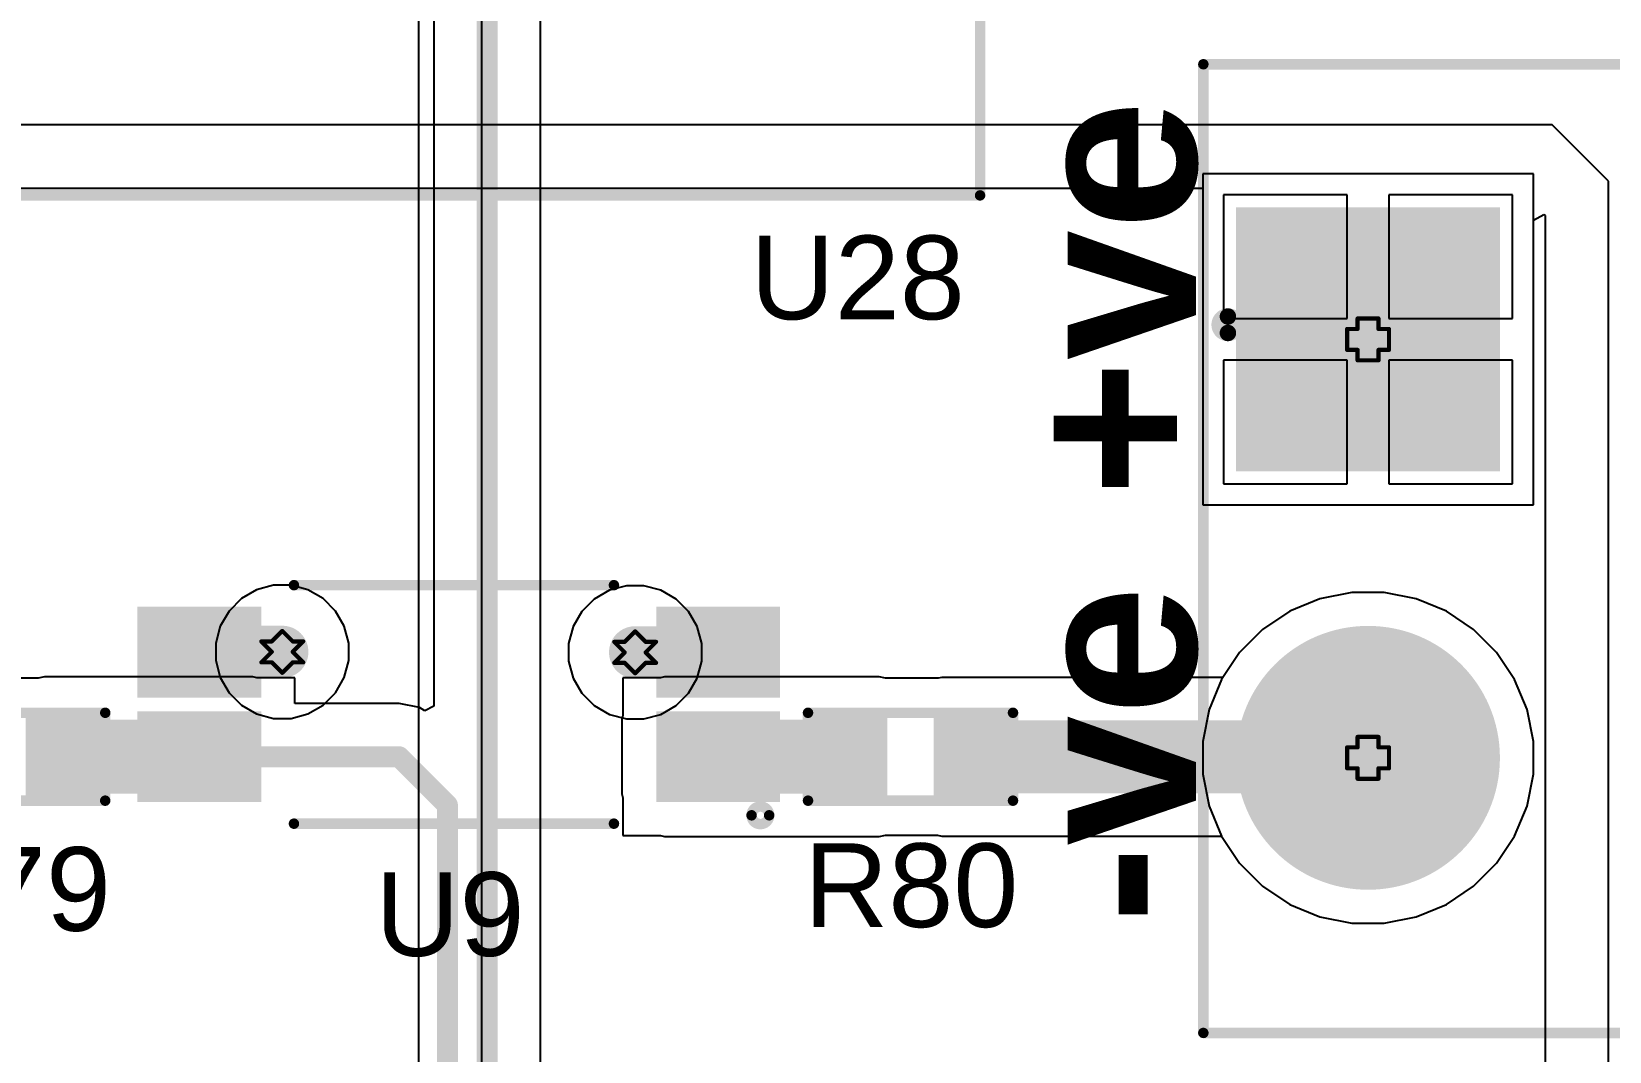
# Model space of a CAD drawing. Header units: inches. Extents: x -3 to 5437, y -3 to 5435.
# Drawn here: x 173.81 to 192.97, y 72.39 to 84.77 of the extents above; entities that cross this region are included whole.
import ezdxf

# ---------------------------------------------------------------- set-up
doc = ezdxf.new("R2010")
doc.units = ezdxf.units.IN
for name, color, linetype in [('Bottom Layer', 5, 'Continuous'), ('Bottom Solder', 6, 'Continuous'), ('Drill Drawing', 1, 'Continuous'), ('GND', 16, 'Continuous'), ('Multi-Layer', 9, 'Continuous'), ('Pad Holes', 156, 'Continuous'), ('PWR', 76, 'Continuous'), ('Top Layer', 1, 'Continuous'), ('Top Overlay', 2, 'Continuous'), ('Top Paste', 8, 'Continuous'), ('Top Solder', 216, 'Continuous'), ('Via Holes', 16, 'Continuous')]:
    doc.layers.add(name, color=color, linetype=linetype)
doc.styles.add('Arial', font='', dxfattribs={"height": 0.2})
doc.styles.add('Arial_Bold', font='', dxfattribs={"height": 0.2})
doc.styles.get('Arial').set_extended_font_data('Arial')
doc.styles.get('Arial_Bold').set_extended_font_data('Arial', bold=True)

# ---------------------------------------------------------------- blocks, each defined once
blk = doc.blocks.new('HC_12_M______SMD_10')
at = {"layer": 'Top Overlay'}
for points in [[(13.62680028, -6.2738, 0.127, 0.127, 0), (13.62680028, 8.12619914, 0.127, 0.127, 0)], [(-14.1732, -6.2738, 0.127, 0.127, 0), (13.62680028, -6.2738, 0.127, 0.127, 0)]]:
    blk.add_lwpolyline(points, format="xyseb", dxfattribs=at)
blk.add_lwpolyline([(13.59505028, -6.2738, 0.0635, 0.0635, 1), (13.65855028, -6.2738, 0.0635, 0.0635, 1)], format="xyseb", close=True, dxfattribs=at)
blk.add_lwpolyline([(13.59505028, -6.2738, 0.0635, 0.0635, 1), (13.65855028, -6.2738, 0.0635, 0.0635, 1)], format="xyseb", close=True, dxfattribs=at)
blk = doc.blocks.new('TBP01R1_508_02BE_339')
at = {"layer": 'Bottom Layer'}
blk.add_hatch(color=5, dxfattribs=at).paths.add_polyline_path([(-4.03999954, 1.49999954), (-1.04000046, 1.49999954), (-1.04000046, -1.49999954), (-4.03999954, -1.49999954)])
h = blk.add_hatch(color=5, dxfattribs=at)
edge = h.paths.add_edge_path()
edge.add_arc((2.54, 0), 1.49999954, 0, 360)
at = {"layer": 'Bottom Solder'}
blk.add_hatch(color=6, dxfattribs=at).paths.add_polyline_path([(-4.14159954, 1.60159954), (-0.93840046, 1.60159954), (-0.93840046, -1.60159954), (-4.14159954, -1.60159954)])
h = blk.add_hatch(color=6, dxfattribs=at)
edge = h.paths.add_edge_path()
edge.add_arc((2.54, 0), 1.60159954, 0, 360)
at = {"layer": 'GND'}
blk.add_hatch(color=16, dxfattribs=at).paths.add_polyline_path([(-4.03999954, 1.49999954), (-1.04000046, 1.49999954), (-1.04000046, -1.49999954), (-4.03999954, -1.49999954)])
h = blk.add_hatch(color=16, dxfattribs=at)
edge = h.paths.add_edge_path()
edge.add_arc((2.54, 0), 1.49999954, 0, 360)
at = {"layer": 'Multi-Layer'}
blk.add_hatch(color=9, dxfattribs=at).paths.add_polyline_path([(-4.03999954, 1.49999954), (-1.04000046, 1.49999954), (-1.04000046, -1.49999954), (-4.03999954, -1.49999954)])
h = blk.add_hatch(color=9, dxfattribs=at)
edge = h.paths.add_edge_path()
edge.add_arc((2.54, 0), 1.49999954, 0, 360)
at = {"layer": 'Pad Holes'}
h = blk.add_hatch(color=7, dxfattribs=at)
edge = h.paths.add_edge_path()
edge.add_arc((-2.54, 0), 0.8499983, 0, 360)
h = blk.add_hatch(color=7, dxfattribs=at)
edge = h.paths.add_edge_path()
edge.add_arc((2.54, 0), 0.8499983, 0, 360)
at = {"layer": 'PWR'}
blk.add_hatch(color=76, dxfattribs=at).paths.add_polyline_path([(-4.03999954, 1.49999954), (-1.04000046, 1.49999954), (-1.04000046, -1.49999954), (-4.03999954, -1.49999954)])
h = blk.add_hatch(color=76, dxfattribs=at)
edge = h.paths.add_edge_path()
edge.add_arc((2.54, 0), 1.49999954, 0, 360)
at = {"layer": 'Top Layer'}
blk.add_hatch(color=1, dxfattribs=at).paths.add_polyline_path([(-4.03999954, 1.49999954), (-1.04000046, 1.49999954), (-1.04000046, -1.49999954), (-4.03999954, -1.49999954)])
h = blk.add_hatch(color=1, dxfattribs=at)
edge = h.paths.add_edge_path()
edge.add_arc((2.54, 0), 1.49999954, 0, 360)
at = {"layer": 'Top Solder'}
blk.add_hatch(color=216, dxfattribs=at).paths.add_polyline_path([(-4.14159954, 1.60159954), (-0.93840046, 1.60159954), (-0.93840046, -1.60159954), (-4.14159954, -1.60159954)])
h = blk.add_hatch(color=216, dxfattribs=at)
edge = h.paths.add_edge_path()
edge.add_arc((2.54, 0), 1.60159954, 0, 360)
at = {"layer": 'Top Overlay'}
for points in [[(5.88000094, 10.00000032, 0.127, 0.127, 0), (-5.88000094, 10.00000032, 0.127, 0.127, 0)], [(-5.88000094, -2.00000108, 0.127, 0.127, 0), (-5.88000094, 10.00000032, 0.127, 0.127, 0)], [(5.88000094, -2.00000108, 0.127, 0.127, 0), (5.88000094, 10.00000032, 0.127, 0.127, 0)], [(-3.2004, 8.128, 0.254, 0.254, 0), (-3.682999999999999, 8.6106, 0.254, 0.254, 0)], [(-2.3876, 8.128, 0.254, 0.254, 0), (-1.905, 8.6106, 0.254, 0.254, 0)], [(1.8796, 8.128, 0.254, 0.254, 0), (1.397, 8.6106, 0.254, 0.254, 0)], [(1.8796, 8.128, 0.254, 0.254, 0), (1.397, 8.6106, 0.254, 0.254, 0)], [(2.6924, 8.128, 0.254, 0.254, 0), (3.175, 8.6106, 0.254, 0.254, 0)], [(2.6924, 8.128, 0.254, 0.254, 0), (3.175, 8.6106, 0.254, 0.254, 0)], [(-2.3876, 8.128, 0.254, 0.254, 0), (-3.2004, 8.128, 0.254, 0.254, 0)], [(2.6924, 8.128, 0.254, 0.254, 0), (1.8796, 8.128, 0.254, 0.254, 0)], [(2.6924, 8.128, 0.254, 0.254, 0), (1.8796, 8.128, 0.254, 0.254, 0)], [(5.88000094, -2.00000108, 0.127, 0.127, 0), (-5.88000094, -2.00000108, 0.127, 0.127, 0)]]:
    blk.add_lwpolyline(points, format="xyseb", dxfattribs=at)
for points in [[(-5.91175094, 10.00000032, 0.0635, 0.0635, 1), (-5.84825094, 10.00000032, 0.0635, 0.0635, 1)], [(-5.91175094, 10.00000032, 0.0635, 0.0635, 1), (-5.84825094, 10.00000032, 0.0635, 0.0635, 1)], [(5.84825094, 10.00000032, 0.0635, 0.0635, 1), (5.91175094, 10.00000032, 0.0635, 0.0635, 1)], [(5.84825094, 10.00000032, 0.0635, 0.0635, 1), (5.91175094, 10.00000032, 0.0635, 0.0635, 1)], [(-3.7465, 8.6106, 0.127, 0.127, 1), (-3.619499999999999, 8.6106, 0.127, 0.127, 1)], [(-1.9685, 8.6106, 0.127, 0.127, 1), (-1.8415, 8.6106, 0.127, 0.127, 1)], [(1.3335, 8.6106, 0.127, 0.127, 1), (1.4605, 8.6106, 0.127, 0.127, 1)], [(1.3335, 8.6106, 0.127, 0.127, 1), (1.4605, 8.6106, 0.127, 0.127, 1)], [(3.1115, 8.6106, 0.127, 0.127, 1), (3.2385, 8.6106, 0.127, 0.127, 1)], [(3.1115, 8.6106, 0.127, 0.127, 1), (3.2385, 8.6106, 0.127, 0.127, 1)], [(-3.2639, 8.128, 0.127, 0.127, 1), (-3.1369, 8.128, 0.127, 0.127, 1)], [(-3.2639, 8.128, 0.127, 0.127, 1), (-3.1369, 8.128, 0.127, 0.127, 1)], [(-2.4511, 8.128, 0.127, 0.127, 1), (-2.3241, 8.128, 0.127, 0.127, 1)], [(-2.4511, 8.128, 0.127, 0.127, 1), (-2.3241, 8.128, 0.127, 0.127, 1)], [(1.8161, 8.128, 0.127, 0.127, 1), (1.9431, 8.128, 0.127, 0.127, 1)], [(1.8161, 8.128, 0.127, 0.127, 1), (1.9431, 8.128, 0.127, 0.127, 1)], [(1.8161, 8.128, 0.127, 0.127, 1), (1.9431, 8.128, 0.127, 0.127, 1)], [(1.8161, 8.128, 0.127, 0.127, 1), (1.9431, 8.128, 0.127, 0.127, 1)], [(2.6289, 8.128, 0.127, 0.127, 1), (2.7559, 8.128, 0.127, 0.127, 1)], [(2.6289, 8.128, 0.127, 0.127, 1), (2.7559, 8.128, 0.127, 0.127, 1)], [(2.6289, 8.128, 0.127, 0.127, 1), (2.7559, 8.128, 0.127, 0.127, 1)], [(2.6289, 8.128, 0.127, 0.127, 1), (2.7559, 8.128, 0.127, 0.127, 1)], [(-2.6178002, -1.7018, 0.1999996, 0.1999996, 1), (-2.8177998, -1.7018, 0.1999996, 0.1999996, 1)], [(-2.8677997, -1.7018, 0.0999998, 0.0999998, 1), (-2.7677999, -1.7018, 0.0999998, 0.0999998, 1)], [(-2.6678001, -1.7018, 0.0999998, 0.0999998, 1), (-2.5678003, -1.7018, 0.0999998, 0.0999998, 1)], [(-5.91175094, -2.00000108, 0.0635, 0.0635, 1), (-5.84825094, -2.00000108, 0.0635, 0.0635, 1)], [(-5.91175094, -2.00000108, 0.0635, 0.0635, 1), (-5.84825094, -2.00000108, 0.0635, 0.0635, 1)], [(5.84825094, -2.00000108, 0.0635, 0.0635, 1), (5.91175094, -2.00000108, 0.0635, 0.0635, 1)], [(5.84825094, -2.00000108, 0.0635, 0.0635, 1), (5.91175094, -2.00000108, 0.0635, 0.0635, 1)]]:
    blk.add_lwpolyline(points, format="xyseb", close=True, dxfattribs=at)
blk = doc.blocks.new('PS2801C_1_F3_A_358')
at = {"layer": 'Top Layer'}
for points in [[(-3.79999875, 1.0849991), (-2.49999881, 1.0849991), (-2.49999881, 0.1850009), (-3.79999875, 0.1850009)], [(2.50000135, 1.0849991), (3.80000129, 1.0849991), (3.80000129, 0.1850009), (2.50000135, 0.1850009)], [(-3.79999875, -0.1850009), (-2.49999881, -0.1850009), (-2.49999881, -1.0849991), (-3.79999875, -1.0849991)], [(2.50000135, -0.1850009), (3.80000129, -0.1850009), (3.80000129, -1.0849991), (2.50000135, -1.0849991)]]:
    blk.add_hatch(color=1, dxfattribs=at).paths.add_polyline_path(points)
at = {"layer": 'Top Paste'}
for points in [[(-3.79999875, 1.0849991), (-2.49999881, 1.0849991), (-2.49999881, 0.1850009), (-3.79999875, 0.1850009)], [(2.50000135, 1.0849991), (3.80000129, 1.0849991), (3.80000129, 0.1850009), (2.50000135, 0.1850009)], [(-3.79999875, -0.1850009), (-2.49999881, -0.1850009), (-2.49999881, -1.0849991), (-3.79999875, -1.0849991)], [(2.50000135, -0.1850009), (3.80000129, -0.1850009), (3.80000129, -1.0849991), (2.50000135, -1.0849991)]]:
    blk.add_hatch(color=8, dxfattribs=at).paths.add_polyline_path(points)
at = {"layer": 'Top Solder'}
for points in [[(-3.90159875, 1.1865991), (-2.39839881, 1.1865991), (-2.39839881, 0.0834009), (-3.90159875, 0.0834009)], [(2.39840135, 1.1865991), (3.90160129, 1.1865991), (3.90160129, 0.0834009), (2.39840135, 0.0834009)], [(-3.90159875, -0.0834009), (-2.39839881, -0.0834009), (-2.39839881, -1.1865991), (-3.90159875, -1.1865991)], [(2.39840135, -0.0834009), (3.90160129, -0.0834009), (3.90160129, -1.1865991), (2.39840135, -1.1865991)]]:
    blk.add_hatch(color=216, dxfattribs=at).paths.add_polyline_path(points)
at = {"layer": 'Top Overlay'}
for points in [[(-3.556398779999999, 1.3462, 0.127, 0.127, 1), (-3.77001278, 1.3462, 0.127, 0.127, 1)], [(-3.80176278, 1.3462, 0.0635, 0.0635, 1), (-3.738262779999999, 1.3462, 0.0635, 0.0635, 1)], [(-3.58814878, 1.3462, 0.0635, 0.0635, 1), (-3.52464878, 1.3462, 0.0635, 0.0635, 1)], [(-1.91695578, 1.4478, 0.0635, 0.0635, 1), (-1.85345578, 1.4478, 0.0635, 0.0635, 1)], [(1.96924422, 1.4478, 0.0635, 0.0635, 1), (2.03274422, 1.4478, 0.0635, 0.0635, 1)], [(-1.91695578, -1.4478, 0.0635, 0.0635, 1), (-1.85345578, -1.4478, 0.0635, 0.0635, 1)], [(1.96924422, -1.4478, 0.0635, 0.0635, 1), (2.03274422, -1.4478, 0.0635, 0.0635, 1)]]:
    blk.add_lwpolyline(points, format="xyseb", close=True, dxfattribs=at)
for points in [[(2.00099422, 1.4478, 0.127, 0.127, 0), (-1.88520578, 1.4478, 0.127, 0.127, 0)], [(2.00099422, -1.4478, 0.127, 0.127, 0), (-1.88520578, -1.4478, 0.127, 0.127, 0)]]:
    blk.add_lwpolyline(points, format="xyseb", dxfattribs=at)
blk = doc.blocks.new('RES_0603_387')
at = {"layer": 'Top Layer'}
for points in [[(-0.3809999999999999, 0.4445), (-0.3810000000000001, -0.4445), (-1.143, -0.4445), (-1.143, 0.4445)], [(1.143, 0.4445), (1.143, -0.4445), (0.3809999999999999, -0.4445), (0.3810000000000001, 0.4445)]]:
    blk.add_hatch(color=1, dxfattribs=at).paths.add_polyline_path(points)
at = {"layer": 'Top Paste'}
for points in [[(-0.3809999999999999, 0.4445), (-0.3810000000000001, -0.4445), (-1.143, -0.4445), (-1.143, 0.4445)], [(1.143, 0.4445), (1.143, -0.4445), (0.3809999999999999, -0.4445), (0.3810000000000001, 0.4445)]]:
    blk.add_hatch(color=8, dxfattribs=at).paths.add_polyline_path(points)
at = {"layer": 'Top Solder'}
for points in [[(-0.2793999999999999, 0.5460999999999999), (-0.2794, -0.5461), (-1.2446, -0.5460999999999999), (-1.2446, 0.5461)], [(1.2446, 0.5460999999999999), (1.2446, -0.5461), (0.2793999999999999, -0.5460999999999999), (0.2794, 0.5461)]]:
    blk.add_hatch(color=216, dxfattribs=at).paths.add_polyline_path(points)
at = {"layer": 'Top Overlay'}
for points in [[(-1.2446, -0.5334, 0.127, 0.127, 0), (-1.2446, 0.5334, 0.127, 0.127, 0)], [(-1.2446, 0.5334, 0.127, 0.127, 0), (1.2446, 0.5334, 0.127, 0.127, 0)], [(1.2446, -0.5334, 0.127, 0.127, 0), (1.2446, 0.5334, 0.127, 0.127, 0)], [(-1.2446, -0.5334, 0.127, 0.127, 0), (1.2446, -0.5334, 0.127, 0.127, 0)]]:
    blk.add_lwpolyline(points, format="xyseb", dxfattribs=at)
for points in [[(-1.27635, 0.5334, 0.0635, 0.0635, 1), (-1.21285, 0.5334, 0.0635, 0.0635, 1)], [(-1.27635, 0.5334, 0.0635, 0.0635, 1), (-1.21285, 0.5334, 0.0635, 0.0635, 1)], [(1.21285, 0.5334, 0.0635, 0.0635, 1), (1.27635, 0.5334, 0.0635, 0.0635, 1)], [(1.21285, 0.5334, 0.0635, 0.0635, 1), (1.27635, 0.5334, 0.0635, 0.0635, 1)], [(-1.27635, -0.5334, 0.0635, 0.0635, 1), (-1.21285, -0.5334, 0.0635, 0.0635, 1)], [(-1.27635, -0.5334, 0.0635, 0.0635, 1), (-1.21285, -0.5334, 0.0635, 0.0635, 1)], [(1.21285, -0.5334, 0.0635, 0.0635, 1), (1.27635, -0.5334, 0.0635, 0.0635, 1)], [(1.21285, -0.5334, 0.0635, 0.0635, 1), (1.27635, -0.5334, 0.0635, 0.0635, 1)]]:
    blk.add_lwpolyline(points, format="xyseb", close=True, dxfattribs=at)
blk = doc.blocks.new('RES_0603_388')
at = {"layer": 'Top Layer'}
for points in [[(-0.3809999999999999, 0.4445), (-0.3809999999999999, -0.4445), (-1.143, -0.4445), (-1.143, 0.4445)], [(1.143, 0.4445), (1.143, -0.4445), (0.3809999999999999, -0.4445), (0.3809999999999999, 0.4445)]]:
    blk.add_hatch(color=1, dxfattribs=at).paths.add_polyline_path(points)
at = {"layer": 'Top Paste'}
for points in [[(-0.3809999999999999, 0.4445), (-0.3809999999999999, -0.4445), (-1.143, -0.4445), (-1.143, 0.4445)], [(1.143, 0.4445), (1.143, -0.4445), (0.3809999999999999, -0.4445), (0.3809999999999999, 0.4445)]]:
    blk.add_hatch(color=8, dxfattribs=at).paths.add_polyline_path(points)
at = {"layer": 'Top Solder'}
for points in [[(-0.2794, 0.5460999999999999), (-0.2794, -0.5460999999999999), (-1.2446, -0.5460999999999999), (-1.2446, 0.5460999999999999)], [(1.2446, 0.5460999999999999), (1.2446, -0.5460999999999999), (0.2794, -0.5460999999999999), (0.2794, 0.5460999999999999)]]:
    blk.add_hatch(color=216, dxfattribs=at).paths.add_polyline_path(points)
at = {"layer": 'Top Overlay'}
for points in [[(-1.2446, 0.5334, 0.127, 0.127, 0), (-1.2446, -0.5334, 0.127, 0.127, 0)], [(1.2446, 0.5334, 0.127, 0.127, 0), (-1.2446, 0.5334, 0.127, 0.127, 0)], [(1.2446, 0.5334, 0.127, 0.127, 0), (1.2446, -0.5334, 0.127, 0.127, 0)], [(1.2446, -0.5334, 0.127, 0.127, 0), (-1.2446, -0.5334, 0.127, 0.127, 0)]]:
    blk.add_lwpolyline(points, format="xyseb", dxfattribs=at)
for points in [[(-1.27635, 0.5334, 0.0635, 0.0635, 1), (-1.21285, 0.5334, 0.0635, 0.0635, 1)], [(-1.27635, 0.5334, 0.0635, 0.0635, 1), (-1.21285, 0.5334, 0.0635, 0.0635, 1)], [(1.21285, 0.5334, 0.0635, 0.0635, 1), (1.27635, 0.5334, 0.0635, 0.0635, 1)], [(1.21285, 0.5334, 0.0635, 0.0635, 1), (1.27635, 0.5334, 0.0635, 0.0635, 1)], [(-1.27635, -0.5334, 0.0635, 0.0635, 1), (-1.21285, -0.5334, 0.0635, 0.0635, 1)], [(-1.27635, -0.5334, 0.0635, 0.0635, 1), (-1.21285, -0.5334, 0.0635, 0.0635, 1)], [(1.21285, -0.5334, 0.0635, 0.0635, 1), (1.27635, -0.5334, 0.0635, 0.0635, 1)], [(1.21285, -0.5334, 0.0635, 0.0635, 1), (1.27635, -0.5334, 0.0635, 0.0635, 1)]]:
    blk.add_lwpolyline(points, format="xyseb", close=True, dxfattribs=at)

msp = doc.modelspace()

# ---------------------------------------------------------------- hatches: boundary and pattern name
at = {"layer": 'Bottom Layer'}
h = msp.add_hatch(color=5, dxfattribs=at)
edge = h.paths.add_edge_path()
edge.add_arc((176.85683704, 77.24227376), 0.2999994, 0, 360)
h = msp.add_hatch(color=5, dxfattribs=at)
edge = h.paths.add_edge_path()
edge.add_arc((181.14241902, 77.23664511999999), 0.2999994, 0, 360)
at = {"layer": 'Bottom Solder'}
h = msp.add_hatch(color=6, dxfattribs=at)
edge = h.paths.add_edge_path()
edge.add_arc((176.85683704, 77.24227376), 0.1499997, 0, 360)
h = msp.add_hatch(color=6, dxfattribs=at)
edge = h.paths.add_edge_path()
edge.add_arc((181.14241902, 77.23664511999999), 0.1499997, 0, 360)
at = {"layer": 'GND'}
h = msp.add_hatch(color=16, dxfattribs=at)
edge = h.paths.add_edge_path()
edge.add_arc((176.85683704, 77.24227376), 0.2999994, 0, 360)
h = msp.add_hatch(color=16, dxfattribs=at)
edge = h.paths.add_edge_path()
edge.add_arc((181.14241902, 77.23664511999999), 0.2999994, 0, 360)
at = {"layer": 'PWR'}
h = msp.add_hatch(color=76, dxfattribs=at)
edge = h.paths.add_edge_path()
edge.add_arc((176.85683704, 77.24227376), 0.2999994, 0, 360)
h = msp.add_hatch(color=76, dxfattribs=at)
edge = h.paths.add_edge_path()
edge.add_arc((181.14241902, 77.23664511999999), 0.2999994, 0, 360)
at = {"layer": 'Top Layer'}
h = msp.add_hatch(color=1, dxfattribs=at)
edge = h.paths.add_edge_path()
edge.add_arc((176.85683704, 77.24227376), 0.2999994, 0, 360)
h = msp.add_hatch(color=1, dxfattribs=at)
edge = h.paths.add_edge_path()
edge.add_arc((181.14241902, 77.23664511999999), 0.2999994, 0, 360)
for points in [[(173.97042676, 76.41946107999999), (173.97042676, 75.51946287999999), (176.49962668, 75.51946287999999), (176.49962668, 76.41946107999999)], [(181.49962684, 76.41945854), (181.49962684, 75.51946034), (184.10502676, 75.51946034), (184.10502676, 76.41945854)], [(184.8670293, 75.52426093999999), (190.04224882, 75.52426093999999), (190.04224882, 76.41326094), (184.8670293, 76.41326094)]]:
    msp.add_hatch(color=1, dxfattribs=at).paths.add_polyline_path(points)
at = {"layer": 'Top Solder'}
h = msp.add_hatch(color=216, dxfattribs=at)
edge = h.paths.add_edge_path()
edge.add_arc((176.85683704, 77.24227376), 0.1499997, 0, 360)
h = msp.add_hatch(color=216, dxfattribs=at)
edge = h.paths.add_edge_path()
edge.add_arc((181.14241902, 77.23664511999999), 0.1499997, 0, 360)
at = {"layer": 'Via Holes'}
h = msp.add_hatch(color=7, dxfattribs=at)
edge = h.paths.add_edge_path()
edge.add_arc((176.85683704, 77.24227376), 0.1499997, 0, 360)
h = msp.add_hatch(color=7, dxfattribs=at)
edge = h.paths.add_edge_path()
edge.add_arc((181.14241902, 77.23664511999999), 0.1499997, 0, 360)

# ---------------------------------------------------------------- linework, layer by layer
at = {"layer": 'Bottom Layer'}
for p, q in [((192.278, 83.6422), (153.31439746, 83.6422)), ((192.9638, 82.9564), (192.278, 83.6422)), ((153.31439746, 82.87362393999999), (188.03425182, 82.87362393999999)), ((188.03425182, 82.87362393999999), (188.03425182, 79.0280614)), ((192.9638, 22.0218), (192.9638, 82.9564)), ((192.0502509, 82.48379236), (192.1772509, 82.55167639999999)), ((192.0502509, 79.0280614), (192.0502509, 82.48379236)), ((192.1772509, 82.55167639999999), (192.19522394, 82.53966728)), ((192.19522394, 82.53966728), (192.19522394, 22.34015598)), ((188.03425182, 79.0280614), (192.0502509, 79.0280614)), ((189.45654006, 77.88689274), (189.09110772, 77.73552652)), ((189.84448188, 77.96406048), (189.45654006, 77.88689274)), ((190.24002084, 77.96406048), (189.84448188, 77.96406048)), ((190.62796266, 77.88689274), (190.24002084, 77.96406048)), ((190.993395, 77.73552652), (190.62796266, 77.88689274)), ((189.09110772, 77.73552652), (188.76222598, 77.51577587999999)), ((191.32227674, 77.51577587999999), (190.993395, 77.73552652)), ((188.76222598, 77.51577587999999), (188.48253642, 77.23608632)), ((191.6019663, 77.23608632), (191.32227674, 77.51577587999999)), ((188.48253642, 77.23608632), (188.26278578, 76.90720458)), ((191.82171694, 76.90720458), (191.6019663, 77.23608632)), ((188.26278578, 76.90720458), (188.11141956, 76.54177224)), ((191.97308316, 76.54177224), (191.82171694, 76.90720458)), ((188.11141956, 76.54177224), (188.03425182, 76.15383041999999)), ((192.0502509, 76.15383041999999), (191.97308316, 76.54177224)), ((188.03425182, 76.15383041999999), (188.03425182, 75.75829146)), ((192.0502509, 75.75829146), (192.0502509, 76.15383041999999)), ((188.03425182, 75.75829146), (188.11141956, 75.37034963999999)), ((191.97308316, 75.37034963999999), (192.0502509, 75.75829146)), ((188.11141956, 75.37034963999999), (188.26278578, 75.00491729999999)), ((191.82171694, 75.00491729999999), (191.97308316, 75.37034963999999)), ((188.26278578, 75.00491729999999), (188.48253642, 74.67603555999999)), ((191.6019663, 74.67603555999999), (191.82171694, 75.00491729999999)), ((188.48253642, 74.67603555999999), (188.76222598, 74.396346)), ((191.32227674, 74.396346), (191.6019663, 74.67603555999999)), ((188.76222598, 74.396346), (189.09110772, 74.17659536)), ((190.993395, 74.17659536), (191.32227674, 74.396346)), ((189.09110772, 74.17659536), (189.45654006, 74.02522914)), ((190.62796266, 74.02522914), (190.993395, 74.17659536)), ((189.45654006, 74.02522914), (189.84448188, 73.9480614)), ((190.24002084, 73.9480614), (190.62796266, 74.02522914)), ((189.84448188, 73.9480614), (190.24002084, 73.9480614))]:
    msp.add_line(p, q, dxfattribs=at)
at = {"layer": 'Drill Drawing'}
for points in [[(189.91525136, 81.16306094, 0.0508, 0.0508, 0), (189.91525136, 81.29006093999999, 0.0508, 0.0508, 0)], [(189.91525136, 81.29006093999999, 0.0508, 0.0508, 0), (190.16925136, 81.29006093999999, 0.0508, 0.0508, 0)], [(190.16925136, 81.16306094, 0.0508, 0.0508, 0), (190.16925136, 81.29006093999999, 0.0508, 0.0508, 0)], [(189.78825136, 80.90906094, 0.0508, 0.0508, 0), (189.78825136, 81.16306094, 0.0508, 0.0508, 0)], [(189.78825136, 81.16306094, 0.0508, 0.0508, 0), (189.91525136, 81.16306094, 0.0508, 0.0508, 0)], [(190.16925136, 81.16306094, 0.0508, 0.0508, 0), (190.29625136, 81.16306094, 0.0508, 0.0508, 0)], [(190.29625136, 80.90906094, 0.0508, 0.0508, 0), (190.29625136, 81.16306094, 0.0508, 0.0508, 0)], [(189.78825136, 80.90906094, 0.0508, 0.0508, 0), (189.91525136, 80.90906094, 0.0508, 0.0508, 0)], [(189.91525136, 80.78206094, 0.0508, 0.0508, 0), (189.91525136, 80.90906094, 0.0508, 0.0508, 0)], [(190.16925136, 80.90906094, 0.0508, 0.0508, 0), (190.29625136, 80.90906094, 0.0508, 0.0508, 0)], [(190.16925136, 80.78206094, 0.0508, 0.0508, 0), (190.16925136, 80.90906094, 0.0508, 0.0508, 0)], [(189.91525136, 80.78206094, 0.0508, 0.0508, 0), (190.16925136, 80.78206094, 0.0508, 0.0508, 0)], [(176.72983704, 77.36927376, 0.0508, 0.0508, 0), (176.85683704, 77.49627376, 0.0508, 0.0508, 0)], [(176.85683704, 77.49627376, 0.0508, 0.0508, 0), (176.98383704, 77.36927376, 0.0508, 0.0508, 0)], [(181.01541902, 77.36364512, 0.0508, 0.0508, 0), (181.14241902, 77.49064512, 0.0508, 0.0508, 0)], [(181.14241902, 77.49064512, 0.0508, 0.0508, 0), (181.26941902, 77.36364512, 0.0508, 0.0508, 0)], [(176.60283704, 77.36927376, 0.0508, 0.0508, 0), (176.72983704, 77.24227376, 0.0508, 0.0508, 0)], [(176.60283704, 77.36927376, 0.0508, 0.0508, 0), (176.72983704, 77.36927376, 0.0508, 0.0508, 0)], [(176.60283704, 77.11527376, 0.0508, 0.0508, 0), (176.72983704, 77.24227376, 0.0508, 0.0508, 0)], [(176.98383704, 77.36927376, 0.0508, 0.0508, 0), (177.11083704, 77.36927376, 0.0508, 0.0508, 0)], [(176.98383704, 77.24227376, 0.0508, 0.0508, 0), (177.11083704, 77.36927376, 0.0508, 0.0508, 0)], [(176.98383704, 77.24227376, 0.0508, 0.0508, 0), (177.11083704, 77.11527376, 0.0508, 0.0508, 0)], [(180.88841902, 77.36364512, 0.0508, 0.0508, 0), (181.01541902, 77.23664511999999, 0.0508, 0.0508, 0)], [(180.88841902, 77.36364512, 0.0508, 0.0508, 0), (181.01541902, 77.36364512, 0.0508, 0.0508, 0)], [(180.88841902, 77.10964512, 0.0508, 0.0508, 0), (181.01541902, 77.23664511999999, 0.0508, 0.0508, 0)], [(181.26941902, 77.36364512, 0.0508, 0.0508, 0), (181.39641902, 77.36364512, 0.0508, 0.0508, 0)], [(181.26941902, 77.23664511999999, 0.0508, 0.0508, 0), (181.39641902, 77.36364512, 0.0508, 0.0508, 0)], [(181.26941902, 77.23664511999999, 0.0508, 0.0508, 0), (181.39641902, 77.10964512, 0.0508, 0.0508, 0)], [(176.60283704, 77.11527376, 0.0508, 0.0508, 0), (176.72983704, 77.11527376, 0.0508, 0.0508, 0)], [(176.72983704, 77.11527376, 0.0508, 0.0508, 0), (176.85683704, 76.98827375999998, 0.0508, 0.0508, 0)], [(176.85683704, 76.98827375999998, 0.0508, 0.0508, 0), (176.98383704, 77.11527376, 0.0508, 0.0508, 0)], [(176.98383704, 77.11527376, 0.0508, 0.0508, 0), (177.11083704, 77.11527376, 0.0508, 0.0508, 0)], [(180.88841902, 77.10964512, 0.0508, 0.0508, 0), (181.01541902, 77.10964512, 0.0508, 0.0508, 0)], [(181.01541902, 77.10964512, 0.0508, 0.0508, 0), (181.14241902, 76.98264512, 0.0508, 0.0508, 0)], [(181.14241902, 76.98264512, 0.0508, 0.0508, 0), (181.26941902, 77.10964512, 0.0508, 0.0508, 0)], [(181.26941902, 77.10964512, 0.0508, 0.0508, 0), (181.39641902, 77.10964512, 0.0508, 0.0508, 0)], [(189.78825136, 75.82906093999999, 0.0508, 0.0508, 0), (189.78825136, 76.08306094, 0.0508, 0.0508, 0)], [(189.78825136, 76.08306094, 0.0508, 0.0508, 0), (189.91525136, 76.08306094, 0.0508, 0.0508, 0)], [(189.91525136, 76.08306094, 0.0508, 0.0508, 0), (189.91525136, 76.21006094, 0.0508, 0.0508, 0)], [(189.91525136, 76.21006094, 0.0508, 0.0508, 0), (190.16925136, 76.21006094, 0.0508, 0.0508, 0)], [(190.16925136, 76.08306094, 0.0508, 0.0508, 0), (190.16925136, 76.21006094, 0.0508, 0.0508, 0)], [(190.16925136, 76.08306094, 0.0508, 0.0508, 0), (190.29625136, 76.08306094, 0.0508, 0.0508, 0)], [(190.29625136, 75.82906093999999, 0.0508, 0.0508, 0), (190.29625136, 76.08306094, 0.0508, 0.0508, 0)], [(189.78825136, 75.82906093999999, 0.0508, 0.0508, 0), (189.91525136, 75.82906093999999, 0.0508, 0.0508, 0)], [(189.91525136, 75.70206094, 0.0508, 0.0508, 0), (189.91525136, 75.82906093999999, 0.0508, 0.0508, 0)], [(189.91525136, 75.70206094, 0.0508, 0.0508, 0), (190.16925136, 75.70206094, 0.0508, 0.0508, 0)], [(190.16925136, 75.82906093999999, 0.0508, 0.0508, 0), (190.29625136, 75.82906093999999, 0.0508, 0.0508, 0)], [(190.16925136, 75.70206094, 0.0508, 0.0508, 0), (190.16925136, 75.82906093999999, 0.0508, 0.0508, 0)]]:
    msp.add_lwpolyline(points, format="xyseb", dxfattribs=at)
for points in [[(189.90255136, 81.29006093999999, 0.0254, 0.0254, 1), (189.92795136, 81.29006093999999, 0.0254, 0.0254, 1)], [(189.90255136, 81.29006093999999, 0.0254, 0.0254, 1), (189.92795136, 81.29006093999999, 0.0254, 0.0254, 1)], [(190.15655136, 81.29006093999999, 0.0254, 0.0254, 1), (190.18195136, 81.29006093999999, 0.0254, 0.0254, 1)], [(190.15655136, 81.29006093999999, 0.0254, 0.0254, 1), (190.18195136, 81.29006093999999, 0.0254, 0.0254, 1)], [(189.77555136, 81.16306094, 0.0254, 0.0254, 1), (189.80095136, 81.16306094, 0.0254, 0.0254, 1)], [(189.77555136, 81.16306094, 0.0254, 0.0254, 1), (189.80095136, 81.16306094, 0.0254, 0.0254, 1)], [(189.90255136, 81.16306094, 0.0254, 0.0254, 1), (189.92795136, 81.16306094, 0.0254, 0.0254, 1)], [(189.90255136, 81.16306094, 0.0254, 0.0254, 1), (189.92795136, 81.16306094, 0.0254, 0.0254, 1)], [(190.15655136, 81.16306094, 0.0254, 0.0254, 1), (190.18195136, 81.16306094, 0.0254, 0.0254, 1)], [(190.15655136, 81.16306094, 0.0254, 0.0254, 1), (190.18195136, 81.16306094, 0.0254, 0.0254, 1)], [(190.28355136, 81.16306094, 0.0254, 0.0254, 1), (190.30895136, 81.16306094, 0.0254, 0.0254, 1)], [(190.28355136, 81.16306094, 0.0254, 0.0254, 1), (190.30895136, 81.16306094, 0.0254, 0.0254, 1)], [(189.77555136, 80.90906094, 0.0254, 0.0254, 1), (189.80095136, 80.90906094, 0.0254, 0.0254, 1)], [(189.77555136, 80.90906094, 0.0254, 0.0254, 1), (189.80095136, 80.90906094, 0.0254, 0.0254, 1)], [(189.90255136, 80.90906094, 0.0254, 0.0254, 1), (189.92795136, 80.90906094, 0.0254, 0.0254, 1)], [(189.90255136, 80.90906094, 0.0254, 0.0254, 1), (189.92795136, 80.90906094, 0.0254, 0.0254, 1)], [(190.15655136, 80.90906094, 0.0254, 0.0254, 1), (190.18195136, 80.90906094, 0.0254, 0.0254, 1)], [(190.15655136, 80.90906094, 0.0254, 0.0254, 1), (190.18195136, 80.90906094, 0.0254, 0.0254, 1)], [(190.28355136, 80.90906094, 0.0254, 0.0254, 1), (190.30895136, 80.90906094, 0.0254, 0.0254, 1)], [(190.28355136, 80.90906094, 0.0254, 0.0254, 1), (190.30895136, 80.90906094, 0.0254, 0.0254, 1)], [(189.90255136, 80.78206094, 0.0254, 0.0254, 1), (189.92795136, 80.78206094, 0.0254, 0.0254, 1)], [(189.90255136, 80.78206094, 0.0254, 0.0254, 1), (189.92795136, 80.78206094, 0.0254, 0.0254, 1)], [(190.15655136, 80.78206094, 0.0254, 0.0254, 1), (190.18195136, 80.78206094, 0.0254, 0.0254, 1)], [(190.15655136, 80.78206094, 0.0254, 0.0254, 1), (190.18195136, 80.78206094, 0.0254, 0.0254, 1)], [(176.84413704, 77.49627376, 0.0254, 0.0254, 1), (176.86953704, 77.49627376, 0.0254, 0.0254, 1)], [(176.84413704, 77.49627376, 0.0254, 0.0254, 1), (176.86953704, 77.49627376, 0.0254, 0.0254, 1)], [(181.12971902, 77.49064512, 0.0254, 0.0254, 1), (181.15511902, 77.49064512, 0.0254, 0.0254, 1)], [(181.12971902, 77.49064512, 0.0254, 0.0254, 1), (181.15511902, 77.49064512, 0.0254, 0.0254, 1)], [(176.59013704, 77.36927376, 0.0254, 0.0254, 1), (176.61553704, 77.36927376, 0.0254, 0.0254, 1)], [(176.59013704, 77.36927376, 0.0254, 0.0254, 1), (176.61553704, 77.36927376, 0.0254, 0.0254, 1)], [(176.71713704, 77.36927376, 0.0254, 0.0254, 1), (176.74253704, 77.36927376, 0.0254, 0.0254, 1)], [(176.71713704, 77.36927376, 0.0254, 0.0254, 1), (176.74253704, 77.36927376, 0.0254, 0.0254, 1)], [(176.71713704, 77.24227376, 0.0254, 0.0254, 1), (176.74253704, 77.24227376, 0.0254, 0.0254, 1)], [(176.71713704, 77.24227376, 0.0254, 0.0254, 1), (176.74253704, 77.24227376, 0.0254, 0.0254, 1)], [(176.97113704, 77.36927376, 0.0254, 0.0254, 1), (176.99653704, 77.36927376, 0.0254, 0.0254, 1)], [(176.97113704, 77.36927376, 0.0254, 0.0254, 1), (176.99653704, 77.36927376, 0.0254, 0.0254, 1)], [(176.97113704, 77.24227376, 0.0254, 0.0254, 1), (176.99653704, 77.24227376, 0.0254, 0.0254, 1)], [(176.97113704, 77.24227376, 0.0254, 0.0254, 1), (176.99653704, 77.24227376, 0.0254, 0.0254, 1)], [(177.09813704, 77.36927376, 0.0254, 0.0254, 1), (177.12353704, 77.36927376, 0.0254, 0.0254, 1)], [(177.09813704, 77.36927376, 0.0254, 0.0254, 1), (177.12353704, 77.36927376, 0.0254, 0.0254, 1)], [(180.87571902, 77.36364512, 0.0254, 0.0254, 1), (180.90111902, 77.36364512, 0.0254, 0.0254, 1)], [(180.87571902, 77.36364512, 0.0254, 0.0254, 1), (180.90111902, 77.36364512, 0.0254, 0.0254, 1)], [(181.00271902, 77.36364512, 0.0254, 0.0254, 1), (181.02811902, 77.36364512, 0.0254, 0.0254, 1)], [(181.00271902, 77.36364512, 0.0254, 0.0254, 1), (181.02811902, 77.36364512, 0.0254, 0.0254, 1)], [(181.00271902, 77.23664511999999, 0.0254, 0.0254, 1), (181.02811902, 77.23664511999999, 0.0254, 0.0254, 1)], [(181.00271902, 77.23664511999999, 0.0254, 0.0254, 1), (181.02811902, 77.23664511999999, 0.0254, 0.0254, 1)], [(181.25671902, 77.36364512, 0.0254, 0.0254, 1), (181.28211902, 77.36364512, 0.0254, 0.0254, 1)], [(181.25671902, 77.36364512, 0.0254, 0.0254, 1), (181.28211902, 77.36364512, 0.0254, 0.0254, 1)], [(181.25671902, 77.23664511999999, 0.0254, 0.0254, 1), (181.28211902, 77.23664511999999, 0.0254, 0.0254, 1)], [(181.25671902, 77.23664511999999, 0.0254, 0.0254, 1), (181.28211902, 77.23664511999999, 0.0254, 0.0254, 1)], [(181.38371902, 77.36364512, 0.0254, 0.0254, 1), (181.40911902, 77.36364512, 0.0254, 0.0254, 1)], [(181.38371902, 77.36364512, 0.0254, 0.0254, 1), (181.40911902, 77.36364512, 0.0254, 0.0254, 1)], [(176.59013704, 77.11527376, 0.0254, 0.0254, 1), (176.61553704, 77.11527376, 0.0254, 0.0254, 1)], [(176.59013704, 77.11527376, 0.0254, 0.0254, 1), (176.61553704, 77.11527376, 0.0254, 0.0254, 1)], [(176.71713704, 77.11527376, 0.0254, 0.0254, 1), (176.74253704, 77.11527376, 0.0254, 0.0254, 1)], [(176.71713704, 77.11527376, 0.0254, 0.0254, 1), (176.74253704, 77.11527376, 0.0254, 0.0254, 1)], [(176.97113704, 77.11527376, 0.0254, 0.0254, 1), (176.99653704, 77.11527376, 0.0254, 0.0254, 1)], [(176.97113704, 77.11527376, 0.0254, 0.0254, 1), (176.99653704, 77.11527376, 0.0254, 0.0254, 1)], [(177.09813704, 77.11527376, 0.0254, 0.0254, 1), (177.12353704, 77.11527376, 0.0254, 0.0254, 1)], [(177.09813704, 77.11527376, 0.0254, 0.0254, 1), (177.12353704, 77.11527376, 0.0254, 0.0254, 1)], [(180.87571902, 77.10964512, 0.0254, 0.0254, 1), (180.90111902, 77.10964512, 0.0254, 0.0254, 1)], [(180.87571902, 77.10964512, 0.0254, 0.0254, 1), (180.90111902, 77.10964512, 0.0254, 0.0254, 1)], [(181.00271902, 77.10964512, 0.0254, 0.0254, 1), (181.02811902, 77.10964512, 0.0254, 0.0254, 1)], [(181.00271902, 77.10964512, 0.0254, 0.0254, 1), (181.02811902, 77.10964512, 0.0254, 0.0254, 1)], [(181.25671902, 77.10964512, 0.0254, 0.0254, 1), (181.28211902, 77.10964512, 0.0254, 0.0254, 1)], [(181.25671902, 77.10964512, 0.0254, 0.0254, 1), (181.28211902, 77.10964512, 0.0254, 0.0254, 1)], [(181.38371902, 77.10964512, 0.0254, 0.0254, 1), (181.40911902, 77.10964512, 0.0254, 0.0254, 1)], [(181.38371902, 77.10964512, 0.0254, 0.0254, 1), (181.40911902, 77.10964512, 0.0254, 0.0254, 1)], [(176.84413704, 76.98827375999998, 0.0254, 0.0254, 1), (176.86953704, 76.98827375999998, 0.0254, 0.0254, 1)], [(176.84413704, 76.98827375999998, 0.0254, 0.0254, 1), (176.86953704, 76.98827375999998, 0.0254, 0.0254, 1)], [(181.12971902, 76.98264512, 0.0254, 0.0254, 1), (181.15511902, 76.98264512, 0.0254, 0.0254, 1)], [(181.12971902, 76.98264512, 0.0254, 0.0254, 1), (181.15511902, 76.98264512, 0.0254, 0.0254, 1)], [(189.77555136, 76.08306094, 0.0254, 0.0254, 1), (189.80095136, 76.08306094, 0.0254, 0.0254, 1)], [(189.77555136, 76.08306094, 0.0254, 0.0254, 1), (189.80095136, 76.08306094, 0.0254, 0.0254, 1)], [(189.90255136, 76.21006094, 0.0254, 0.0254, 1), (189.92795136, 76.21006094, 0.0254, 0.0254, 1)], [(189.90255136, 76.21006094, 0.0254, 0.0254, 1), (189.92795136, 76.21006094, 0.0254, 0.0254, 1)], [(189.90255136, 76.08306094, 0.0254, 0.0254, 1), (189.92795136, 76.08306094, 0.0254, 0.0254, 1)], [(189.90255136, 76.08306094, 0.0254, 0.0254, 1), (189.92795136, 76.08306094, 0.0254, 0.0254, 1)], [(190.15655136, 76.21006094, 0.0254, 0.0254, 1), (190.18195136, 76.21006094, 0.0254, 0.0254, 1)], [(190.15655136, 76.21006094, 0.0254, 0.0254, 1), (190.18195136, 76.21006094, 0.0254, 0.0254, 1)], [(190.15655136, 76.08306094, 0.0254, 0.0254, 1), (190.18195136, 76.08306094, 0.0254, 0.0254, 1)], [(190.15655136, 76.08306094, 0.0254, 0.0254, 1), (190.18195136, 76.08306094, 0.0254, 0.0254, 1)], [(190.28355136, 76.08306094, 0.0254, 0.0254, 1), (190.30895136, 76.08306094, 0.0254, 0.0254, 1)], [(190.28355136, 76.08306094, 0.0254, 0.0254, 1), (190.30895136, 76.08306094, 0.0254, 0.0254, 1)], [(189.77555136, 75.82906093999999, 0.0254, 0.0254, 1), (189.80095136, 75.82906093999999, 0.0254, 0.0254, 1)], [(189.77555136, 75.82906093999999, 0.0254, 0.0254, 1), (189.80095136, 75.82906093999999, 0.0254, 0.0254, 1)], [(189.90255136, 75.82906093999999, 0.0254, 0.0254, 1), (189.92795136, 75.82906093999999, 0.0254, 0.0254, 1)], [(189.90255136, 75.82906093999999, 0.0254, 0.0254, 1), (189.92795136, 75.82906093999999, 0.0254, 0.0254, 1)], [(189.90255136, 75.70206094, 0.0254, 0.0254, 1), (189.92795136, 75.70206094, 0.0254, 0.0254, 1)], [(189.90255136, 75.70206094, 0.0254, 0.0254, 1), (189.92795136, 75.70206094, 0.0254, 0.0254, 1)], [(190.15655136, 75.82906093999999, 0.0254, 0.0254, 1), (190.18195136, 75.82906093999999, 0.0254, 0.0254, 1)], [(190.15655136, 75.82906093999999, 0.0254, 0.0254, 1), (190.18195136, 75.82906093999999, 0.0254, 0.0254, 1)], [(190.15655136, 75.70206094, 0.0254, 0.0254, 1), (190.18195136, 75.70206094, 0.0254, 0.0254, 1)], [(190.15655136, 75.70206094, 0.0254, 0.0254, 1), (190.18195136, 75.70206094, 0.0254, 0.0254, 1)], [(190.28355136, 75.82906093999999, 0.0254, 0.0254, 1), (190.30895136, 75.82906093999999, 0.0254, 0.0254, 1)], [(190.28355136, 75.82906093999999, 0.0254, 0.0254, 1), (190.30895136, 75.82906093999999, 0.0254, 0.0254, 1)]]:
    msp.add_lwpolyline(points, format="xyseb", close=True, dxfattribs=at)
at = {"layer": 'GND'}
for p, q in [((192.0502509, 83.04406047999998), (188.03425182, 83.04406047999998)), ((188.03425182, 83.04406047999998), (188.03425182, 79.0280614)), ((192.0502509, 79.0280614), (192.0502509, 83.04406047999998)), ((188.03425182, 79.0280614), (192.0502509, 79.0280614)), ((189.45654006, 77.88689274), (189.09110772, 77.73552652)), ((189.84448188, 77.96406048), (189.45654006, 77.88689274)), ((190.24002084, 77.96406048), (189.84448188, 77.96406048)), ((190.62796266, 77.88689274), (190.24002084, 77.96406048)), ((190.993395, 77.73552652), (190.62796266, 77.88689274)), ((189.09110772, 77.73552652), (188.76222598, 77.51577587999999)), ((191.32227674, 77.51577587999999), (190.993395, 77.73552652)), ((188.76222598, 77.51577587999999), (188.48253642, 77.23608632)), ((191.6019663, 77.23608632), (191.32227674, 77.51577587999999)), ((188.48253642, 77.23608632), (188.26278578, 76.90720458)), ((191.82171694, 76.90720458), (191.6019663, 77.23608632)), ((188.26278578, 76.90720458), (188.11141956, 76.54177224)), ((191.97308316, 76.54177224), (191.82171694, 76.90720458)), ((188.11141956, 76.54177224), (188.03425182, 76.15383041999999)), ((192.0502509, 76.15383041999999), (191.97308316, 76.54177224)), ((188.03425182, 76.15383041999999), (188.03425182, 75.75829146)), ((192.0502509, 75.75829146), (192.0502509, 76.15383041999999)), ((188.03425182, 75.75829146), (188.11141956, 75.37034963999999)), ((191.97308316, 75.37034963999999), (192.0502509, 75.75829146)), ((188.11141956, 75.37034963999999), (188.26278578, 75.00491729999999)), ((191.82171694, 75.00491729999999), (191.97308316, 75.37034963999999)), ((188.26278578, 75.00491729999999), (188.48253642, 74.67603555999999)), ((191.6019663, 74.67603555999999), (191.82171694, 75.00491729999999)), ((188.48253642, 74.67603555999999), (188.76222598, 74.396346)), ((191.32227674, 74.396346), (191.6019663, 74.67603555999999)), ((188.76222598, 74.396346), (189.09110772, 74.17659536)), ((190.993395, 74.17659536), (191.32227674, 74.396346)), ((189.09110772, 74.17659536), (189.45654006, 74.02522914)), ((190.62796266, 74.02522914), (190.993395, 74.17659536)), ((189.45654006, 74.02522914), (189.84448188, 73.9480614)), ((190.24002084, 73.9480614), (190.62796266, 74.02522914)), ((189.84448188, 73.9480614), (190.24002084, 73.9480614))]:
    msp.add_line(p, q, dxfattribs=at)
at = {"layer": 'PWR'}
for p, q in [((178.5112, 85.96304117999999), (178.5112, 43.91996295999999)), ((179.27977606, 43.91996295999999), (179.27977606, 85.64468774)), ((189.7882412, 82.79006048), (188.28825182, 82.79006048)), ((188.28825182, 82.79006048), (188.28825182, 81.29005586)), ((189.7882412, 81.29005586), (189.7882412, 82.79006048)), ((191.7962509, 82.79006048), (190.2962412, 82.79006048)), ((190.2962412, 82.79006048), (190.2962412, 81.29005586)), ((191.7962509, 81.29005586), (191.7962509, 82.79006048)), ((188.28825182, 81.29005586), (189.7882412, 81.29005586)), ((190.2962412, 81.29005586), (191.7962509, 81.29005586)), ((189.7882412, 80.78205586), (188.28825182, 80.78205586)), ((188.28825182, 80.78205586), (188.28825182, 79.2820614)), ((189.7882412, 79.2820614), (189.7882412, 80.78205586)), ((191.7962509, 80.78205586), (190.2962412, 80.78205586)), ((190.2962412, 80.78205586), (190.2962412, 79.2820614)), ((191.7962509, 79.2820614), (191.7962509, 80.78205586)), ((188.28825182, 79.2820614), (189.7882412, 79.2820614)), ((190.2962412, 79.2820614), (191.7962509, 79.2820614)), ((176.5449606, 77.99520849999999), (176.36071408, 77.88883329999999)), ((176.75046184, 78.05027315999999), (176.5449606, 77.99520849999999)), ((176.96321224, 78.05027315999999), (176.75046184, 78.05027315999999)), ((177.16871348, 77.99520849999999), (176.96321224, 78.05027315999999)), ((177.35296, 77.88883329999999), (177.16871348, 77.99520849999999)), ((180.83054258, 77.98957985999999), (180.64629606, 77.88320466)), ((181.03604382, 78.04464452), (180.83054258, 77.98957985999999)), ((181.24879422, 78.04464452), (181.03604382, 78.04464452)), ((181.45429546, 77.98957985999999), (181.24879422, 78.04464452)), ((181.63854198, 77.88320466), (181.45429546, 77.98957985999999)), ((176.36071408, 77.88883329999999), (176.2102775, 77.73839672)), ((177.50339658, 77.73839672), (177.35296, 77.88883329999999)), ((180.64629606, 77.88320466), (180.49585948, 77.73276808)), ((181.78897856, 77.73276808), (181.63854198, 77.88320466)), ((189.45654006, 77.88689274), (189.09110772, 77.73552652)), ((189.84448188, 77.96406048), (189.45654006, 77.88689274)), ((190.24002084, 77.96406048), (189.84448188, 77.96406048)), ((190.62796266, 77.88689274), (190.24002084, 77.96406048)), ((190.993395, 77.73552652), (190.62796266, 77.88689274)), ((176.2102775, 77.73839672), (176.1039023, 77.5541502)), ((177.60977178, 77.5541502), (177.50339658, 77.73839672)), ((180.49585948, 77.73276808), (180.38948428, 77.54852156)), ((181.89535376, 77.54852156), (181.78897856, 77.73276808)), ((189.09110772, 77.73552652), (188.76222598, 77.51577587999999)), ((191.32227674, 77.51577587999999), (190.993395, 77.73552652)), ((176.1039023, 77.5541502), (176.04883764, 77.34864895999999)), ((177.66483644, 77.34864895999999), (177.60977178, 77.5541502)), ((180.38948428, 77.54852156), (180.33441962, 77.34302032)), ((181.95041842, 77.34302032), (181.89535376, 77.54852156)), ((188.76222598, 77.51577587999999), (188.48253642, 77.23608632)), ((191.6019663, 77.23608632), (191.32227674, 77.51577587999999)), ((176.04883764, 77.34864895999999), (176.04883764, 77.13589856)), ((177.66483644, 77.13589856), (177.66483644, 77.34864895999999)), ((180.33441962, 77.34302032), (180.33441962, 77.13026991999999)), ((181.95041842, 77.13026991999999), (181.95041842, 77.34302032)), ((188.48253642, 77.23608632), (188.26278578, 76.90720458)), ((191.82171694, 76.90720458), (191.6019663, 77.23608632)), ((176.04883764, 77.13589856), (176.1039023, 76.93039732)), ((177.60977178, 76.93039732), (177.66483644, 77.13589856)), ((180.33441962, 77.13026991999999), (180.38948428, 76.92476868)), ((181.89535376, 76.92476868), (181.95041842, 77.13026991999999)), ((176.1039023, 76.93039732), (176.2102775, 76.7461508)), ((177.50339658, 76.7461508), (177.60977178, 76.93039732)), ((180.38948428, 76.92476868), (180.49585948, 76.74052216)), ((181.78897856, 76.74052216), (181.89535376, 76.92476868)), ((188.26278578, 76.90720458), (188.11141956, 76.54177224)), ((191.97308316, 76.54177224), (191.82171694, 76.90720458)), ((176.2102775, 76.7461508), (176.36071408, 76.59571422)), ((177.35296, 76.59571422), (177.50339658, 76.7461508)), ((180.49585948, 76.74052216), (180.64629606, 76.59008558)), ((181.63854198, 76.59008558), (181.78897856, 76.74052216)), ((176.36071408, 76.59571422), (176.5449606, 76.48933902)), ((176.5449606, 76.48933902), (176.75046184, 76.43427436)), ((176.96321224, 76.43427436), (177.16871348, 76.48933902)), ((177.16871348, 76.48933902), (177.35296, 76.59571422)), ((180.64629606, 76.59008558), (180.83054258, 76.48371037999999)), ((180.83054258, 76.48371037999999), (181.03604382, 76.42864571999999)), ((181.24879422, 76.42864571999999), (181.45429546, 76.48371037999999)), ((181.45429546, 76.48371037999999), (181.63854198, 76.59008558)), ((188.11141956, 76.54177224), (188.03425182, 76.15383041999999)), ((192.0502509, 76.15383041999999), (191.97308316, 76.54177224)), ((176.75046184, 76.43427436), (176.96321224, 76.43427436)), ((181.03604382, 76.42864571999999), (181.24879422, 76.42864571999999)), ((188.03425182, 76.15383041999999), (188.03425182, 75.75829146)), ((192.0502509, 75.75829146), (192.0502509, 76.15383041999999)), ((188.03425182, 75.75829146), (188.11141956, 75.37034963999999)), ((191.97308316, 75.37034963999999), (192.0502509, 75.75829146)), ((188.11141956, 75.37034963999999), (188.26278578, 75.00491729999999)), ((191.82171694, 75.00491729999999), (191.97308316, 75.37034963999999)), ((188.26278578, 75.00491729999999), (188.48253642, 74.67603555999999)), ((191.6019663, 74.67603555999999), (191.82171694, 75.00491729999999)), ((188.48253642, 74.67603555999999), (188.76222598, 74.396346)), ((191.32227674, 74.396346), (191.6019663, 74.67603555999999)), ((188.76222598, 74.396346), (189.09110772, 74.17659536)), ((190.993395, 74.17659536), (191.32227674, 74.396346)), ((189.09110772, 74.17659536), (189.45654006, 74.02522914)), ((190.62796266, 74.02522914), (190.993395, 74.17659536)), ((189.45654006, 74.02522914), (189.84448188, 73.9480614)), ((190.24002084, 73.9480614), (190.62796266, 74.02522914)), ((189.84448188, 73.9480614), (190.24002084, 73.9480614))]:
    msp.add_line(p, q, dxfattribs=at)
at = {"layer": 'Top Layer'}
for p, q in [((178.69859612, 99.29271734), (178.69859612, 76.58505384)), ((179.99347796, 68.6246151), (179.99347796, 99.02453906)), ((192.0502509, 83.04406047999998), (188.03425182, 83.04406047999998)), ((188.03425182, 83.04406047999998), (188.03425182, 79.0280614)), ((192.0502509, 79.0280614), (192.0502509, 83.04406047999998)), ((188.03425182, 79.0280614), (192.0502509, 79.0280614)), ((189.45654006, 77.88689274), (189.09110772, 77.73552652)), ((189.84448188, 77.96406048), (189.45654006, 77.88689274)), ((190.24002084, 77.96406048), (189.84448188, 77.96406048)), ((190.62796266, 77.88689274), (190.24002084, 77.96406048)), ((190.993395, 77.73552652), (190.62796266, 77.88689274)), ((189.09110772, 77.73552652), (188.76222598, 77.51577587999999)), ((191.32227674, 77.51577587999999), (190.993395, 77.73552652)), ((188.76222598, 77.51577587999999), (188.48253642, 77.23608632)), ((191.6019663, 77.23608632), (191.32227674, 77.51577587999999)), ((188.48253642, 77.23608632), (188.27882842, 76.93121266)), ((191.82171694, 76.90720458), (191.6019663, 77.23608632)), ((173.89273578, 76.92195944), (173.46900536, 76.92195944)), ((173.97042676, 76.93741279999999), (173.89273578, 76.92195944)), ((176.49962668, 76.93741279999999), (173.97042676, 76.93741279999999)), ((176.5496723, 76.92745854), (176.49962668, 76.93741279999999)), ((177.00762668, 76.92745854), (176.5496723, 76.92745854)), ((177.00762668, 76.61690035999999), (177.00762668, 76.92745854)), ((181.44959392, 76.92745854), (180.99162938, 76.92745854)), ((180.99162938, 76.92745854), (180.99162938, 76.46950416)), ((181.49962684, 76.93741026), (181.44959392, 76.92745854)), ((184.1050293, 76.93741026), (181.49962684, 76.93741026)), ((184.18270758, 76.92195944), (184.1050293, 76.93741026)), ((184.8205092, 76.92195944), (184.18270758, 76.92195944)), ((184.8670293, 76.93121266), (184.8205092, 76.92195944)), ((188.27882842, 76.93121266), (184.8670293, 76.93121266)), ((191.97308316, 76.54177224), (191.82171694, 76.90720458)), ((178.27532544, 76.61690035999999), (177.00762668, 76.61690035999999)), ((178.52308974, 76.56761673999999), (178.27532544, 76.61690035999999)), ((178.58658974, 76.52518604), (178.52308974, 76.56761673999999)), ((178.69859612, 76.58505384), (178.58658974, 76.52518604)), ((180.99162938, 76.46950416), (180.98167512, 76.41945854)), ((192.0502509, 76.15383041999999), (191.97308316, 76.54177224)), ((180.98167512, 76.41945854), (180.98167512, 75.51946034)), ((192.0502509, 75.75829146), (192.0502509, 76.15383041999999)), ((191.97308316, 75.37034963999999), (192.0502509, 75.75829146)), ((180.98167512, 75.51946034), (180.99162938, 75.46941471999999)), ((180.99162938, 75.46941471999999), (180.99162938, 75.01146034)), ((191.82171694, 75.00491729999999), (191.97308316, 75.37034963999999)), ((180.99162938, 75.01146034), (181.44959392, 75.01146034)), ((181.44959392, 75.01146034), (181.49962684, 75.00150862)), ((181.49962684, 75.00150862), (184.1050293, 75.00150862)), ((184.1050293, 75.00150862), (184.18270758, 75.01695944)), ((184.18270758, 75.01695944), (184.8134861, 75.01695944)), ((184.8134861, 75.01695944), (184.8670293, 75.00630921999999)), ((184.8670293, 75.00630921999999), (188.2622092, 75.00630921999999)), ((188.2622092, 75.00630921999999), (188.26278578, 75.00491729999999)), ((188.26278578, 75.00491729999999), (188.48253642, 74.67603555999999)), ((191.6019663, 74.67603555999999), (191.82171694, 75.00491729999999)), ((188.48253642, 74.67603555999999), (188.76222598, 74.396346)), ((191.32227674, 74.396346), (191.6019663, 74.67603555999999)), ((188.76222598, 74.396346), (189.09110772, 74.17659536)), ((190.993395, 74.17659536), (191.32227674, 74.396346)), ((189.09110772, 74.17659536), (189.45654006, 74.02522914)), ((190.62796266, 74.02522914), (190.993395, 74.17659536)), ((189.45654006, 74.02522914), (189.84448188, 73.9480614)), ((190.24002084, 73.9480614), (190.62796266, 74.02522914)), ((189.84448188, 73.9480614), (190.24002084, 73.9480614))]:
    msp.add_line(p, q, dxfattribs=at)
for points in [[(179.34603704, 68.6246151, 0.254, 0.254, 0), (179.34603704, 99.29271734, 0.254, 0.254, 0)], [(175.84962798, 77.23945944, 0.635, 0.635, 0), (175.8524423, 77.24227376, 0.635, 0.635, 0)], [(175.8524423, 77.24227376, 0.635, 0.635, 0), (176.85683704, 77.24227376, 0.635, 0.635, 0)], [(181.14241902, 77.23664511999999, 0.635, 0.635, 0), (182.14681376, 77.23664511999999, 0.635, 0.635, 0)], [(182.14681376, 77.23664511999999, 0.635, 0.635, 0), (182.14962808, 77.23945944, 0.635, 0.635, 0)], [(175.84962798, 75.96945944, 0.254, 0.254, 0), (178.27532544, 75.96945944, 0.254, 0.254, 0)], [(178.27532544, 75.96945944, 0.254, 0.254, 0), (178.86290872, 75.38187616, 0.254, 0.254, 0)], [(178.86290872, 68.86080208, 0.254, 0.254, 0), (178.86290872, 75.38187616, 0.254, 0.254, 0)]]:
    msp.add_lwpolyline(points, format="xyseb", dxfattribs=at)
for points in [[(175.69087798, 77.23945944, 0.3175, 0.3175, 1), (176.00837798, 77.23945944, 0.3175, 0.3175, 1)], [(175.6936923, 77.24227376, 0.3175, 0.3175, 1), (176.0111923, 77.24227376, 0.3175, 0.3175, 1)], [(175.6936923, 77.24227376, 0.3175, 0.3175, 1), (176.0111923, 77.24227376, 0.3175, 0.3175, 1)], [(176.69808704, 77.24227376, 0.3175, 0.3175, 1), (177.01558704, 77.24227376, 0.3175, 0.3175, 1)], [(180.98366902, 77.23664511999999, 0.3175, 0.3175, 1), (181.30116902, 77.23664511999999, 0.3175, 0.3175, 1)], [(181.98806376, 77.23664511999999, 0.3175, 0.3175, 1), (182.30556376, 77.23664511999999, 0.3175, 0.3175, 1)], [(181.98806376, 77.23664511999999, 0.3175, 0.3175, 1), (182.30556376, 77.23664511999999, 0.3175, 0.3175, 1)], [(181.99087808, 77.23945944, 0.3175, 0.3175, 1), (182.30837808, 77.23945944, 0.3175, 0.3175, 1)], [(175.78612798, 75.96945944, 0.127, 0.127, 1), (175.91312798, 75.96945944, 0.127, 0.127, 1)], [(178.21182544, 75.96945944, 0.127, 0.127, 1), (178.33882544, 75.96945944, 0.127, 0.127, 1)], [(178.21182544, 75.96945944, 0.127, 0.127, 1), (178.33882544, 75.96945944, 0.127, 0.127, 1)], [(178.79940872, 75.38187616, 0.127, 0.127, 1), (178.92640872, 75.38187616, 0.127, 0.127, 1)], [(178.79940872, 75.38187616, 0.127, 0.127, 1), (178.92640872, 75.38187616, 0.127, 0.127, 1)]]:
    msp.add_lwpolyline(points, format="xyseb", close=True, dxfattribs=at)

# ---------------------------------------------------------------- block references
for name, p in [('HC_12_M______SMD_10', (171.704, 89.05821152)), ('RES_0603_387', (184.4860293, 75.96945944))]:
    msp.add_blockref(name, p)
for name, p, rotation in [('TBP01R1_508_02BE_339', (190.04225136, 78.49606093999999), 270), ('PS2801C_1_F3_A_358', (178.9996293, 76.60445943999999), 180), ('RES_0603_388', (173.4624293, 75.96945944), 180)]:
    msp.add_blockref(name, p, dxfattribs=dict(rotation=rotation))

# ---------------------------------------------------------------- texts
at = {"layer": 'Top Overlay', "style": 'Arial_Bold'}
for s, p in [('+ve', (187.9549454, 79.12667689999999)), ('-ve', (187.9549454, 73.9450769))]:
    msp.add_text(s, height=2.032, rotation=90, dxfattribs=at).set_placement(p)
at = {"layer": 'Top Overlay', "style": 'Arial'}
for s, p in [('U28', (182.54177106, 81.2801651)), ('R80', (183.19198312, 73.90119586)), ('R79', (172.17368664, 73.85619722)), ('U9', (177.98538952, 73.5508181))]:
    msp.add_text(s, height=1.016, dxfattribs=at).set_placement(p)

doc.saveas('drawing.dxf')
